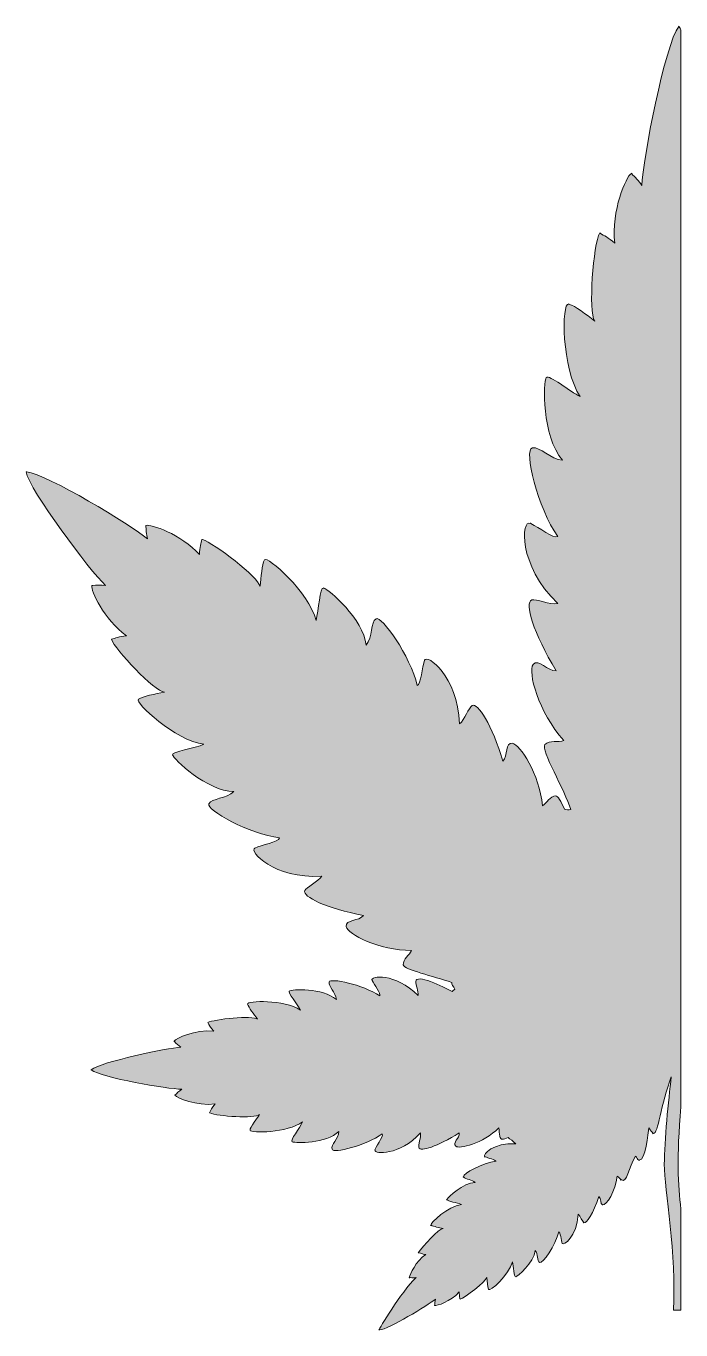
# Model space of a CAD drawing. Extents: x 459 to 1408, y -1274 to -568.
# Drawn here: x 459 to 814, y -1274 to -568 of the extents above; entities that cross this region are included whole.
import ezdxf

# ---------------------------------------------------------------- set-up
doc = ezdxf.new("R2010")
doc.units = 0
doc.header["$MEASUREMENT"] = 0
doc.layers.add('katman 1', color=7, linetype='Continuous')

msp = doc.modelspace()

# ---------------------------------------------------------------- hatches: boundary and pattern name
at = {"layer": 'katman 1', "true_color": 0x009245}
h = msp.add_hatch(color=114, dxfattribs=at)
h.dxf.hatch_style = 2
edge = h.paths.add_edge_path()
edge.add_spline(control_points=[(813.8, -1263.27), (813.8, -1263.27), (813.8, -1208.67), (813.8, -1208.67), (812.3, -1195.66), (811.33, -1180.68), (813.8, -1153.25), (813.8, -1153.25), (813.8, -569.95), (813.8, -569.95), (813.5, -569.39), (813.2, -568.88), (812.91, -568.47), (812.87, -568.29), (812.83, -568.12), (812.79, -567.93), (812.77, -568.03), (812.75, -568.11), (812.72, -568.2), (812.7, -568.17), (812.67, -568.12), (812.64, -568.08), (805.25, -577.69), (792.99, -640.5), (792.69, -654.24), (790.87, -651.71), (788.78, -649.59), (787.18, -647.99), (787.15, -647.86), (787.11, -647.73), (787.08, -647.59), (787.05, -647.67), (787.03, -647.75), (787, -647.82), (787, -647.82), (786.93, -647.74), (786.93, -647.74), (784.12, -649.37), (775.99, -667.84), (777.91, -685.57), (774.35, -682.3), (772.16, -681.49), (770.02, -680.11), (769.99, -680.06), (769.96, -680.02), (769.93, -679.96), (769.93, -679.99), (769.93, -680.02), (769.93, -680.06), (769.89, -680.02), (769.83, -679.99), (769.78, -679.96), (766.38, -685.87), (763.42, -722.82), (767.12, -727.69), (762.69, -724.26), (756.48, -719.47), (753, -718.48), (752.98, -718.45), (752.96, -718.42), (752.93, -718.38), (752.94, -718.41), (752.94, -718.44), (752.94, -718.47), (749.01, -717.34), (749.02, -753.66), (759.29, -768.63), (753.68, -765.97), (742.3, -756.36), (740.82, -758.29), (739.34, -760.21), (738.16, -790.06), (749.68, -803.06), (743.22, -802.63), (737.45, -795.64), (733.34, -796.34), (733.31, -796.31), (733.29, -796.29), (733.28, -796.26), (733.28, -796.29), (733.29, -796.32), (733.29, -796.34), (728.46, -797.26), (736.2, -829.01), (747.02, -844.44), (744.92, -845.56), (736.7, -839.49), (732.45, -837.36), (732.38, -837.21), (732.3, -837.07), (732.24, -836.9), (732.23, -837.02), (732.22, -837.13), (732.21, -837.24), (727.23, -834.84), (725.34, -859.68), (747.02, -880.64), (742.89, -881.39), (735.2, -878.14), (732.98, -878.73), (728.99, -880.06), (733.72, -896.76), (746.29, -917.15), (741.41, -917.59), (736.68, -910.06), (733.72, -913.75), (730.77, -917.45), (736.39, -939.61), (750.42, -954.83), (747.47, -956.02), (742.59, -954.39), (740.08, -957.05), (737.57, -959.71), (751.17, -982.18), (754.12, -992.22), (752.78, -992.49), (751.67, -992.25), (750.68, -991.98), (748.82, -987.8), (747.16, -984.77), (745.99, -984.83), (742.89, -984.98), (741.11, -988.83), (738.75, -990.15), (737.14, -972.94), (726.62, -957.04), (722.51, -956.34), (722.51, -956.34), (722.49, -956.31), (722.49, -956.31), (722.49, -956.31), (722.49, -956.34), (722.49, -956.34), (718.44, -955.53), (720.26, -963.27), (717.32, -966.07), (711.55, -946.56), (703.72, -934.15), (700.62, -935.92), (698.85, -936.95), (696.63, -943.75), (693.82, -945.82), (692.93, -919.66), (676.09, -907.84), (674.9, -911.39), (673.72, -914.93), (672.84, -924.39), (670.92, -925.13), (667.22, -909.02), (651.55, -887), (648.6, -888.92), (645.64, -890.84), (646.83, -898.83), (643.28, -903.26), (641.69, -888.94), (622.97, -873.06), (620.24, -872.27), (620.24, -872.25), (620.23, -872.24), (620.23, -872.22), (620.23, -872.24), (620.22, -872.25), (620.22, -872.26), (618, -871.6), (617.61, -884.63), (616.09, -889.81), (612.39, -874.59), (589.49, -854.49), (588.16, -857), (586.83, -859.52), (586.24, -866.46), (585.8, -871.34), (584.93, -866.43), (560.88, -847.95), (554.57, -846.03), (554.54, -846), (554.5, -845.96), (554.47, -845.92), (554.48, -845.95), (554.49, -845.98), (554.49, -846.01), (554.38, -845.97), (554.27, -845.95), (554.17, -845.92), (553.87, -848.14), (552.99, -849.91), (552.99, -854.2), (542.79, -842.97), (526.53, -837.5), (523.87, -838.39), (524.02, -840.46), (524.17, -843.12), (524.76, -845.63), (515.99, -838.18), (470.36, -810.64), (459.35, -809.32), (459.34, -809.3), (459.32, -809.29), (459.29, -809.28), (459.3, -809.28), (459.31, -809.3), (459.32, -809.31), (459.21, -809.29), (459.1, -809.28), (459, -809.28), (460.77, -819.33), (493.58, -862.77), (502, -870.9), (499.54, -870.63), (497.09, -870.74), (495.09, -870.87), (495.03, -870.83), (494.97, -870.8), (494.91, -870.75), (494.93, -870.8), (494.96, -870.83), (494.98, -870.87), (494.86, -870.88), (494.73, -870.89), (494.61, -870.9), (494.02, -873.56), (501.11, -889.23), (513.38, -898.09), (509.24, -898.53), (507.47, -899.57), (505.25, -900.01), (507.02, -905.48), (528.75, -928.39), (533.92, -928.68), (529.04, -929.57), (522.25, -930.9), (519.88, -932.52), (517.51, -934.15), (539.98, -954.84), (555.35, -956.91), (550.62, -958.98), (537.91, -960.76), (538.35, -962.68), (538.65, -964.6), (556.97, -982.34), (571.61, -982.48), (567.61, -986.47), (559.49, -986.03), (558.01, -989.13), (556.38, -992.38), (580.03, -1005.53), (596.28, -1007.6), (595.69, -1009.67), (586.38, -1011.59), (582.98, -1013.07), (579.58, -1014.55), (593.03, -1030.07), (619.19, -1028.29), (617.41, -1031.25), (610.77, -1034.35), (610.02, -1036.13), (608.55, -1039.38), (621.85, -1045.88), (641.8, -1049.57), (639.29, -1052.83), (631.9, -1051.65), (632.49, -1055.63), (633.08, -1059.63), (650.22, -1068.64), (667.81, -1068.49), (666.78, -1071.01), (663.23, -1073.22), (663.38, -1076.32), (663.51, -1079), (679.97, -1082.46), (689.59, -1085.83), (689.37, -1086.85), (690.51, -1088.14), (691.34, -1089.54), (690.75, -1089.94), (690.19, -1090.28), (689.82, -1090.78), (685.12, -1088.18), (670.11, -1080.97), (670.11, -1085.36), (670.11, -1087.04), (671.76, -1090.74), (671.36, -1092.87), (659.04, -1080.56), (645.19, -1082.22), (646.45, -1084.74), (646.43, -1084.74), (646.4, -1084.74), (646.38, -1084.75), (646.42, -1084.76), (646.45, -1084.79), (646.48, -1084.81), (647.65, -1087.11), (651.24, -1091.88), (650.67, -1093.17), (641.5, -1086.96), (623.77, -1083.27), (623.18, -1085.63), (622.59, -1087.99), (626.87, -1091.25), (627.17, -1095.09), (619.63, -1088.74), (602.64, -1089.62), (601.61, -1090.51), (600.57, -1091.25), (606.19, -1097.75), (607.66, -1100.86), (598.95, -1095.09), (578.55, -1095.68), (578.99, -1097.6), (579.59, -1099.52), (582.39, -1103.07), (584.46, -1105.73), (581.8, -1103.66), (560.81, -1105.73), (557.41, -1107.65), (558.28, -1108.8), (558.74, -1110.15), (560.67, -1112.23), (550.62, -1111.34), (540.13, -1116.07), (539.24, -1117.7), (539.26, -1117.73), (539.29, -1117.76), (539.32, -1117.79), (539.24, -1117.81), (539.17, -1117.83), (539.09, -1117.85), (539.2, -1117.87), (539.31, -1117.89), (539.43, -1117.91), (540.31, -1118.9), (541.56, -1119.99), (542.93, -1120.95), (535.29, -1121.39), (499.85, -1128.86), (494.25, -1133.15), (494.17, -1133.18), (494.09, -1133.2), (494.01, -1133.22), (494.1, -1133.24), (494.16, -1133.25), (494.24, -1133.27), (499.94, -1137.41), (535.58, -1143.56), (543.38, -1143.71), (541.9, -1144.74), (540.56, -1145.93), (539.68, -1146.96), (540.71, -1148.44), (551.35, -1152.87), (561.4, -1151.69), (559.48, -1153.91), (559.19, -1155.09), (558.3, -1156.42), (558.34, -1156.45), (558.39, -1156.47), (558.44, -1156.49), (558.39, -1156.51), (558.35, -1156.54), (558.3, -1156.57), (558.39, -1156.57), (558.48, -1156.56), (558.58, -1156.56), (562.69, -1158.4), (582.9, -1159.62), (585.49, -1157.46), (584.77, -1158.39), (579.95, -1164.74), (580.33, -1165.87), (580.32, -1165.87), (580.32, -1165.88), (580.33, -1165.88), (580.94, -1167.64), (600.5, -1167.35), (608.84, -1161.45), (607.34, -1164.77), (601.83, -1171.46), (603.16, -1172.12), (603.13, -1172.16), (603.11, -1172.19), (603.08, -1172.23), (603.13, -1172.21), (603.17, -1172.18), (603.22, -1172.16), (605.22, -1172.98), (621.46, -1173.08), (628.5, -1166.62), (628.35, -1170.46), (624.07, -1173.86), (624.8, -1176.22), (625.39, -1178.59), (643.13, -1174.3), (651.99, -1167.8), (652.82, -1169.11), (647.95, -1175.8), (647.95, -1176.75), (647.95, -1178.83), (661.14, -1179.75), (672.68, -1167.36), (673.13, -1169.57), (671.35, -1174.15), (671.8, -1175.33), (672.54, -1177.7), (681.99, -1174.74), (693.67, -1167.36), (693.96, -1170.13), (689.8, -1172.9), (691.81, -1174.53), (691.79, -1174.55), (691.78, -1174.57), (691.75, -1174.6), (691.78, -1174.59), (691.82, -1174.57), (691.85, -1174.56), (693.59, -1176.29), (706.44, -1173.05), (715.1, -1164.69), (715.53, -1165.98), (715.27, -1167.73), (715.65, -1169.16), (715.61, -1169.2), (715.58, -1169.23), (715.54, -1169.28), (715.58, -1169.26), (715.62, -1169.25), (715.66, -1169.23), (716.27, -1171.36), (717.37, -1171.04), (720.2, -1169.85), (720.74, -1170.62), (723.43, -1172.01), (724.26, -1173.27), (712.31, -1172.39), (706.11, -1179.28), (707.51, -1180.18), (707.41, -1180.23), (707.34, -1180.3), (707.27, -1180.36), (707.44, -1180.36), (707.57, -1180.32), (707.7, -1180.27), (709.27, -1181), (713.34, -1181.86), (713.63, -1182.72), (706.19, -1183.6), (695.58, -1189.51), (696.03, -1191.09), (695.93, -1191.16), (695.84, -1191.22), (695.74, -1191.3), (695.87, -1191.28), (695.99, -1191.27), (696.11, -1191.25), (697.11, -1192.62), (700.66, -1192.52), (702.39, -1194.26), (695.8, -1194.4), (687.68, -1202.04), (687.06, -1203.31), (686.95, -1203.4), (686.84, -1203.48), (686.72, -1203.57), (686.83, -1203.55), (686.93, -1203.54), (687.03, -1203.53), (687.34, -1204.38), (692.73, -1205.23), (694.86, -1206.08), (687.77, -1207.09), (677.86, -1216.16), (678.4, -1217.24), (678.32, -1217.32), (678.23, -1217.38), (678.16, -1217.46), (678.29, -1217.43), (678.43, -1217.4), (678.56, -1217.37), (679.82, -1218.08), (682.8, -1218.65), (684.95, -1219.08), (682.74, -1219.22), (673.9, -1228.4), (671.51, -1232.38), (673.52, -1232.54), (673.16, -1232.93), (675.5, -1233.12), (670.14, -1237.06), (667, -1243.76), (666.63, -1245.83), (666.85, -1245.79), (667.05, -1245.76), (667.24, -1245.72), (668.11, -1245.82), (669.27, -1245.81), (670.32, -1245.68), (661.72, -1253.95), (650.43, -1273.56), (650.08, -1274.06), (650.26, -1273.97), (650.42, -1273.87), (650.59, -1273.78), (650.56, -1273.88), (650.54, -1273.97), (650.52, -1274.06), (655.25, -1273.76), (676.68, -1260.75), (680.81, -1257.36), (680.52, -1258.68), (680.37, -1259.87), (680.37, -1260.75), (681.56, -1261.2), (688.95, -1258.68), (693.68, -1253.51), (693.68, -1254.87), (693.76, -1254.85), (693.97, -1257.21), (694.01, -1257.19), (694.04, -1257.17), (694.09, -1257.15), (694.1, -1257.22), (694.1, -1257.28), (694.12, -1257.36), (696.63, -1256.76), (708.16, -1248.04), (708.6, -1245.68), (708.74, -1247.86), (709, -1250.69), (709.51, -1252.03), (709.5, -1252.08), (709.49, -1252.13), (709.48, -1252.18), (709.51, -1252.16), (709.52, -1252.14), (709.54, -1252.11), (710.18, -1253.82), (720.9, -1244.04), (722.49, -1237.25), (723.08, -1239.62), (723.38, -1245.38), (724.26, -1245.38), (725.15, -1245.23), (734.17, -1237.69), (734.9, -1231.05), (736.53, -1232.96), (735.79, -1236.66), (737.27, -1237.55), (738.75, -1238.43), (745.84, -1228.23), (747.62, -1220.85), (748.5, -1221.14), (748.95, -1225.58), (749.39, -1227.2), (749.98, -1228.83), (757.66, -1223.51), (758.11, -1211.39), (759.29, -1212.42), (760.48, -1215.53), (761.21, -1215.97), (762.69, -1216.71), (766.24, -1210.95), (769.34, -1201.78), (770.68, -1202.98), (770.09, -1205.85), (771.26, -1206.3), (771.26, -1206.37), (771.26, -1206.44), (771.26, -1206.51), (771.29, -1206.45), (771.32, -1206.39), (771.35, -1206.33), (773.4, -1206.92), (778.52, -1198.64), (779.24, -1190.85), (779.95, -1191.11), (780.49, -1191.85), (781.13, -1192.43), (781.14, -1192.64), (781.15, -1192.85), (781.16, -1193.07), (781.23, -1192.92), (781.29, -1192.77), (781.36, -1192.63), (784.46, -1195.15), (785.47, -1185.96), (789.14, -1179.92), (790.18, -1180.69), (789.97, -1181.81), (791, -1182.07), (791.02, -1182.14), (791.04, -1182.21), (791.06, -1182.28), (791.08, -1182.22), (791.09, -1182.16), (791.1, -1182.1), (794.76, -1182.86), (795.84, -1167.03), (796.38, -1164.69), (797.66, -1165.97), (797.93, -1167.06), (798.56, -1167.47), (798.62, -1167.58), (798.68, -1167.68), (798.75, -1167.8), (798.8, -1167.74), (798.84, -1167.68), (798.89, -1167.61), (801.45, -1168.33), (802.96, -1151.65), (808.58, -1136.99), (807.09, -1149.81), (804.8, -1171.59), (804.8, -1184.35), (804.8, -1197.65), (811.65, -1234.02), (809.68, -1263.27), (809.68, -1263.27), (813.8, -1263.27), (813.8, -1263.27)], knot_values=[0, 0, 0, 0, 1, 1, 1, 2, 2, 2, 3, 3, 3, 4, 4, 4, 5, 5, 5, 6, 6, 6, 7, 7, 7, 8, 8, 8, 9, 9, 9, 10, 10, 10, 11, 11, 11, 12, 12, 12, 13, 13, 13, 14, 14, 14, 15, 15, 15, 16, 16, 16, 17, 17, 17, 18, 18, 18, 19, 19, 19, 20, 20, 20, 21, 21, 21, 22, 22, 22, 23, 23, 23, 24, 24, 24, 25, 25, 25, 26, 26, 26, 27, 27, 27, 28, 28, 28, 29, 29, 29, 30, 30, 30, 31, 31, 31, 32, 32, 32, 33, 33, 33, 34, 34, 34, 35, 35, 35, 36, 36, 36, 37, 37, 37, 38, 38, 38, 39, 39, 39, 40, 40, 40, 41, 41, 41, 42, 42, 42, 43, 43, 43, 44, 44, 44, 45, 45, 45, 46, 46, 46, 47, 47, 47, 48, 48, 48, 49, 49, 49, 50, 50, 50, 51, 51, 51, 52, 52, 52, 53, 53, 53, 54, 54, 54, 55, 55, 55, 56, 56, 56, 57, 57, 57, 58, 58, 58, 59, 59, 59, 60, 60, 60, 61, 61, 61, 62, 62, 62, 63, 63, 63, 64, 64, 64, 65, 65, 65, 66, 66, 66, 67, 67, 67, 68, 68, 68, 69, 69, 69, 70, 70, 70, 71, 71, 71, 72, 72, 72, 73, 73, 73, 74, 74, 74, 75, 75, 75, 76, 76, 76, 77, 77, 77, 78, 78, 78, 79, 79, 79, 80, 80, 80, 81, 81, 81, 82, 82, 82, 83, 83, 83, 84, 84, 84, 85, 85, 85, 86, 86, 86, 87, 87, 87, 88, 88, 88, 89, 89, 89, 90, 90, 90, 91, 91, 91, 92, 92, 92, 93, 93, 93, 94, 94, 94, 95, 95, 95, 96, 96, 96, 97, 97, 97, 98, 98, 98, 99, 99, 99, 100, 100, 100, 101, 101, 101, 102, 102, 102, 103, 103, 103, 104, 104, 104, 105, 105, 105, 106, 106, 106, 107, 107, 107, 108, 108, 108, 109, 109, 109, 110, 110, 110, 111, 111, 111, 112, 112, 112, 113, 113, 113, 114, 114, 114, 115, 115, 115, 116, 116, 116, 117, 117, 117, 118, 118, 118, 119, 119, 119, 120, 120, 120, 121, 121, 121, 122, 122, 122, 123, 123, 123, 124, 124, 124, 125, 125, 125, 126, 126, 126, 127, 127, 127, 128, 128, 128, 129, 129, 129, 130, 130, 130, 131, 131, 131, 132, 132, 132, 133, 133, 133, 134, 134, 134, 135, 135, 135, 136, 136, 136, 137, 137, 137, 138, 138, 138, 139, 139, 139, 140, 140, 140, 141, 141, 141, 142, 142, 142, 143, 143, 143, 144, 144, 144, 145, 145, 145, 146, 146, 146, 147, 147, 147, 148, 148, 148, 149, 149, 149, 150, 150, 150, 151, 151, 151, 152, 152, 152, 153, 153, 153, 154, 154, 154, 155, 155, 155, 156, 156, 156, 157, 157, 157, 158, 158, 158, 159, 159, 159, 160, 160, 160, 161, 161, 161, 162, 162, 162, 163, 163, 163, 164, 164, 164, 165, 165, 165, 166, 166, 166, 167, 167, 167, 168, 168, 168, 169, 169, 169, 170, 170, 170, 171, 171, 171, 172, 172, 172, 173, 173, 173, 174, 174, 174, 175, 175, 175, 176, 176, 176, 177, 177, 177, 178, 178, 178, 179, 179, 179, 180, 180, 180, 181, 181, 181, 182, 182, 182, 183, 183, 183, 184, 184, 184, 185, 185, 185, 186, 186, 186, 187, 187, 187, 188, 188, 188, 189, 189, 189, 190, 190, 190, 191, 191, 191, 192, 192, 192, 193, 193, 193, 194, 194, 194, 195, 195, 195, 196, 196, 196, 197, 197, 197, 198, 198, 198, 199, 199, 199, 200, 200, 200, 201, 201, 201, 202, 202, 202, 203, 203, 203, 204, 204, 204, 205, 205, 205, 206, 206, 206, 206], degree=3, periodic=1)

# ---------------------------------------------------------------- linework, layer by layer
at = {"layer": 'katman 1', "lineweight": 0}
msp.add_open_spline([(813.8, -1263.27), (813.8, -1263.27), (813.8, -1208.67), (813.8, -1208.67), (812.3, -1195.66), (811.33, -1180.68), (813.8, -1153.25), (813.8, -1153.25), (813.8, -569.95), (813.8, -569.95), (813.5, -569.39), (813.2, -568.88), (812.91, -568.47), (812.87, -568.29), (812.83, -568.12), (812.79, -567.93), (812.77, -568.03), (812.75, -568.11), (812.72, -568.2), (812.7, -568.17), (812.67, -568.12), (812.64, -568.08), (805.25, -577.69), (792.99, -640.5), (792.69, -654.24), (790.87, -651.71), (788.78, -649.59), (787.18, -647.99), (787.15, -647.86), (787.11, -647.73), (787.08, -647.59), (787.05, -647.67), (787.03, -647.75), (787, -647.82), (787, -647.82), (786.93, -647.74), (786.93, -647.74), (784.12, -649.37), (775.99, -667.84), (777.91, -685.57), (774.35, -682.3), (772.16, -681.49), (770.02, -680.11), (769.99, -680.06), (769.96, -680.02), (769.93, -679.96), (769.93, -679.99), (769.93, -680.02), (769.93, -680.06), (769.89, -680.02), (769.83, -679.99), (769.78, -679.96), (766.38, -685.87), (763.42, -722.82), (767.12, -727.69), (762.69, -724.26), (756.48, -719.47), (753, -718.48), (752.98, -718.45), (752.96, -718.42), (752.93, -718.38), (752.94, -718.41), (752.94, -718.44), (752.94, -718.47), (749.01, -717.34), (749.02, -753.66), (759.29, -768.63), (753.68, -765.97), (742.3, -756.36), (740.82, -758.29), (739.34, -760.21), (738.16, -790.06), (749.68, -803.06), (743.22, -802.63), (737.45, -795.64), (733.34, -796.34), (733.31, -796.31), (733.29, -796.29), (733.28, -796.26), (733.28, -796.29), (733.29, -796.32), (733.29, -796.34), (728.46, -797.26), (736.2, -829.01), (747.02, -844.44), (744.92, -845.56), (736.7, -839.49), (732.45, -837.36), (732.38, -837.21), (732.3, -837.07), (732.24, -836.9), (732.23, -837.02), (732.22, -837.13), (732.21, -837.24), (727.23, -834.84), (725.34, -859.68), (747.02, -880.64), (742.89, -881.39), (735.2, -878.14), (732.98, -878.73), (728.99, -880.06), (733.72, -896.76), (746.29, -917.15), (741.41, -917.59), (736.68, -910.06), (733.72, -913.75), (730.77, -917.45), (736.39, -939.61), (750.42, -954.83), (747.47, -956.02), (742.59, -954.39), (740.08, -957.05), (737.57, -959.71), (751.17, -982.18), (754.12, -992.22), (752.78, -992.49), (751.67, -992.25), (750.68, -991.98), (748.82, -987.8), (747.16, -984.77), (745.99, -984.83), (742.89, -984.98), (741.11, -988.83), (738.75, -990.15), (737.14, -972.94), (726.62, -957.04), (722.51, -956.34), (722.51, -956.34), (722.49, -956.31), (722.49, -956.31), (722.49, -956.31), (722.49, -956.34), (722.49, -956.34), (718.44, -955.53), (720.26, -963.27), (717.32, -966.07), (711.55, -946.56), (703.72, -934.15), (700.62, -935.92), (698.85, -936.95), (696.63, -943.75), (693.82, -945.82), (692.93, -919.66), (676.09, -907.84), (674.9, -911.39), (673.72, -914.93), (672.84, -924.39), (670.92, -925.13), (667.22, -909.02), (651.55, -887), (648.6, -888.92), (645.64, -890.84), (646.83, -898.83), (643.28, -903.26), (641.69, -888.94), (622.97, -873.06), (620.24, -872.27), (620.24, -872.25), (620.23, -872.24), (620.23, -872.22), (620.23, -872.24), (620.22, -872.25), (620.22, -872.26), (618, -871.6), (617.61, -884.63), (616.09, -889.81), (612.39, -874.59), (589.49, -854.49), (588.16, -857), (586.83, -859.52), (586.24, -866.46), (585.8, -871.34), (584.93, -866.43), (560.88, -847.95), (554.57, -846.03), (554.54, -846), (554.5, -845.96), (554.47, -845.92), (554.48, -845.95), (554.49, -845.98), (554.49, -846.01), (554.38, -845.97), (554.27, -845.95), (554.17, -845.92), (553.87, -848.14), (552.99, -849.91), (552.99, -854.2), (542.79, -842.97), (526.53, -837.5), (523.87, -838.39), (524.02, -840.46), (524.17, -843.12), (524.76, -845.63), (515.99, -838.18), (470.36, -810.64), (459.35, -809.32), (459.34, -809.3), (459.32, -809.29), (459.29, -809.28), (459.3, -809.28), (459.31, -809.3), (459.32, -809.31), (459.21, -809.29), (459.1, -809.28), (459, -809.28), (460.77, -819.33), (493.58, -862.77), (502, -870.9), (499.54, -870.63), (497.09, -870.74), (495.09, -870.87), (495.03, -870.83), (494.97, -870.8), (494.91, -870.75), (494.93, -870.8), (494.96, -870.83), (494.98, -870.87), (494.86, -870.88), (494.73, -870.89), (494.61, -870.9), (494.02, -873.56), (501.11, -889.23), (513.38, -898.09), (509.24, -898.53), (507.47, -899.57), (505.25, -900.01), (507.02, -905.48), (528.75, -928.39), (533.92, -928.68), (529.04, -929.57), (522.25, -930.9), (519.88, -932.52), (517.51, -934.15), (539.98, -954.84), (555.35, -956.91), (550.62, -958.98), (537.91, -960.76), (538.35, -962.68), (538.65, -964.6), (556.97, -982.34), (571.61, -982.48), (567.61, -986.47), (559.49, -986.03), (558.01, -989.13), (556.38, -992.38), (580.03, -1005.53), (596.28, -1007.6), (595.69, -1009.67), (586.38, -1011.59), (582.98, -1013.07), (579.58, -1014.55), (593.03, -1030.07), (619.19, -1028.29), (617.41, -1031.25), (610.77, -1034.35), (610.02, -1036.13), (608.55, -1039.38), (621.85, -1045.88), (641.8, -1049.57), (639.29, -1052.83), (631.9, -1051.65), (632.49, -1055.63), (633.08, -1059.63), (650.22, -1068.64), (667.81, -1068.49), (666.78, -1071.01), (663.23, -1073.22), (663.38, -1076.32), (663.51, -1079), (679.97, -1082.46), (689.59, -1085.83), (689.37, -1086.85), (690.51, -1088.14), (691.34, -1089.54), (690.75, -1089.94), (690.19, -1090.28), (689.82, -1090.78), (685.12, -1088.18), (670.11, -1080.97), (670.11, -1085.36), (670.11, -1087.04), (671.76, -1090.74), (671.36, -1092.87), (659.04, -1080.56), (645.19, -1082.22), (646.45, -1084.74), (646.43, -1084.74), (646.4, -1084.74), (646.38, -1084.75), (646.42, -1084.76), (646.45, -1084.79), (646.48, -1084.81), (647.65, -1087.11), (651.24, -1091.88), (650.67, -1093.17), (641.5, -1086.96), (623.77, -1083.27), (623.18, -1085.63), (622.59, -1087.99), (626.87, -1091.25), (627.17, -1095.09), (619.63, -1088.74), (602.64, -1089.62), (601.61, -1090.51), (600.57, -1091.25), (606.19, -1097.75), (607.66, -1100.86), (598.95, -1095.09), (578.55, -1095.68), (578.99, -1097.6), (579.59, -1099.52), (582.39, -1103.07), (584.46, -1105.73), (581.8, -1103.66), (560.81, -1105.73), (557.41, -1107.65), (558.28, -1108.8), (558.74, -1110.15), (560.67, -1112.23), (550.62, -1111.34), (540.13, -1116.07), (539.24, -1117.7), (539.26, -1117.73), (539.29, -1117.76), (539.32, -1117.79), (539.24, -1117.81), (539.17, -1117.83), (539.09, -1117.85), (539.2, -1117.87), (539.31, -1117.89), (539.43, -1117.91), (540.31, -1118.9), (541.56, -1119.99), (542.93, -1120.95), (535.29, -1121.39), (499.85, -1128.86), (494.25, -1133.15), (494.17, -1133.18), (494.09, -1133.2), (494.01, -1133.22), (494.1, -1133.24), (494.16, -1133.25), (494.24, -1133.27), (499.94, -1137.41), (535.58, -1143.56), (543.38, -1143.71), (541.9, -1144.74), (540.56, -1145.93), (539.68, -1146.96), (540.71, -1148.44), (551.35, -1152.87), (561.4, -1151.69), (559.48, -1153.91), (559.19, -1155.09), (558.3, -1156.42), (558.34, -1156.45), (558.39, -1156.47), (558.44, -1156.49), (558.39, -1156.51), (558.35, -1156.54), (558.3, -1156.57), (558.39, -1156.57), (558.48, -1156.56), (558.58, -1156.56), (562.69, -1158.4), (582.9, -1159.62), (585.49, -1157.46), (584.77, -1158.39), (579.95, -1164.74), (580.33, -1165.87), (580.32, -1165.87), (580.32, -1165.88), (580.33, -1165.88), (580.94, -1167.64), (600.5, -1167.35), (608.84, -1161.45), (607.34, -1164.77), (601.83, -1171.46), (603.16, -1172.12), (603.13, -1172.16), (603.11, -1172.19), (603.08, -1172.23), (603.13, -1172.21), (603.17, -1172.18), (603.22, -1172.16), (605.22, -1172.98), (621.46, -1173.08), (628.5, -1166.62), (628.35, -1170.46), (624.07, -1173.86), (624.8, -1176.22), (625.39, -1178.59), (643.13, -1174.3), (651.99, -1167.8), (652.82, -1169.11), (647.95, -1175.8), (647.95, -1176.75), (647.95, -1178.83), (661.14, -1179.75), (672.68, -1167.36), (673.13, -1169.57), (671.35, -1174.15), (671.8, -1175.33), (672.54, -1177.7), (681.99, -1174.74), (693.67, -1167.36), (693.96, -1170.13), (689.8, -1172.9), (691.81, -1174.53), (691.79, -1174.55), (691.78, -1174.57), (691.75, -1174.6), (691.78, -1174.59), (691.82, -1174.57), (691.85, -1174.56), (693.59, -1176.29), (706.44, -1173.05), (715.1, -1164.69), (715.53, -1165.98), (715.27, -1167.73), (715.65, -1169.16), (715.61, -1169.2), (715.58, -1169.23), (715.54, -1169.28), (715.58, -1169.26), (715.62, -1169.25), (715.66, -1169.23), (716.27, -1171.36), (717.37, -1171.04), (720.2, -1169.85), (720.74, -1170.62), (723.43, -1172.01), (724.26, -1173.27), (712.31, -1172.39), (706.11, -1179.28), (707.51, -1180.18), (707.41, -1180.23), (707.34, -1180.3), (707.27, -1180.36), (707.44, -1180.36), (707.57, -1180.32), (707.7, -1180.27), (709.27, -1181), (713.34, -1181.86), (713.63, -1182.72), (706.19, -1183.6), (695.58, -1189.51), (696.03, -1191.09), (695.93, -1191.16), (695.84, -1191.22), (695.74, -1191.3), (695.87, -1191.28), (695.99, -1191.27), (696.11, -1191.25), (697.11, -1192.62), (700.66, -1192.52), (702.39, -1194.26), (695.8, -1194.4), (687.68, -1202.04), (687.06, -1203.31), (686.95, -1203.4), (686.84, -1203.48), (686.72, -1203.57), (686.83, -1203.55), (686.93, -1203.54), (687.03, -1203.53), (687.34, -1204.38), (692.73, -1205.23), (694.86, -1206.08), (687.77, -1207.09), (677.86, -1216.16), (678.4, -1217.24), (678.32, -1217.32), (678.23, -1217.38), (678.16, -1217.46), (678.29, -1217.43), (678.43, -1217.4), (678.56, -1217.37), (679.82, -1218.08), (682.8, -1218.65), (684.95, -1219.08), (682.74, -1219.22), (673.9, -1228.4), (671.51, -1232.38), (673.52, -1232.54), (673.16, -1232.93), (675.5, -1233.12), (670.14, -1237.06), (667, -1243.76), (666.63, -1245.83), (666.85, -1245.79), (667.05, -1245.76), (667.24, -1245.72), (668.11, -1245.82), (669.27, -1245.81), (670.32, -1245.68), (661.72, -1253.95), (650.43, -1273.56), (650.08, -1274.06), (650.26, -1273.97), (650.42, -1273.87), (650.59, -1273.78), (650.56, -1273.88), (650.54, -1273.97), (650.52, -1274.06), (655.25, -1273.76), (676.68, -1260.75), (680.81, -1257.36), (680.52, -1258.68), (680.37, -1259.87), (680.37, -1260.75), (681.56, -1261.2), (688.95, -1258.68), (693.68, -1253.51), (693.68, -1254.87), (693.76, -1254.85), (693.97, -1257.21), (694.01, -1257.19), (694.04, -1257.17), (694.09, -1257.15), (694.1, -1257.22), (694.1, -1257.28), (694.12, -1257.36), (696.63, -1256.76), (708.16, -1248.04), (708.6, -1245.68), (708.74, -1247.86), (709, -1250.69), (709.51, -1252.03), (709.5, -1252.08), (709.49, -1252.13), (709.48, -1252.18), (709.51, -1252.16), (709.52, -1252.14), (709.54, -1252.11), (710.18, -1253.82), (720.9, -1244.04), (722.49, -1237.25), (723.08, -1239.62), (723.38, -1245.38), (724.26, -1245.38), (725.15, -1245.23), (734.17, -1237.69), (734.9, -1231.05), (736.53, -1232.96), (735.79, -1236.66), (737.27, -1237.55), (738.75, -1238.43), (745.84, -1228.23), (747.62, -1220.85), (748.5, -1221.14), (748.95, -1225.58), (749.39, -1227.2), (749.98, -1228.83), (757.66, -1223.51), (758.11, -1211.39), (759.29, -1212.42), (760.48, -1215.53), (761.21, -1215.97), (762.69, -1216.71), (766.24, -1210.95), (769.34, -1201.78), (770.68, -1202.98), (770.09, -1205.85), (771.26, -1206.3), (771.26, -1206.37), (771.26, -1206.44), (771.26, -1206.51), (771.29, -1206.45), (771.32, -1206.39), (771.35, -1206.33), (773.4, -1206.92), (778.52, -1198.64), (779.24, -1190.85), (779.95, -1191.11), (780.49, -1191.85), (781.13, -1192.43), (781.14, -1192.64), (781.15, -1192.85), (781.16, -1193.07), (781.23, -1192.92), (781.29, -1192.77), (781.36, -1192.63), (784.46, -1195.15), (785.47, -1185.96), (789.14, -1179.92), (790.18, -1180.69), (789.97, -1181.81), (791, -1182.07), (791.02, -1182.14), (791.04, -1182.21), (791.06, -1182.28), (791.08, -1182.22), (791.09, -1182.16), (791.1, -1182.1), (794.76, -1182.86), (795.84, -1167.03), (796.38, -1164.69), (797.66, -1165.97), (797.93, -1167.06), (798.56, -1167.47), (798.62, -1167.58), (798.68, -1167.68), (798.75, -1167.8), (798.8, -1167.74), (798.84, -1167.68), (798.89, -1167.61), (801.45, -1168.33), (802.96, -1151.65), (808.58, -1136.99), (807.09, -1149.81), (804.8, -1171.59), (804.8, -1184.35), (804.8, -1197.65), (811.65, -1234.02), (809.68, -1263.27), (809.68, -1263.27), (813.8, -1263.27), (813.8, -1263.27)], degree=3, knots=[0, 0, 0, 0, 1, 1, 1, 2, 2, 2, 3, 3, 3, 4, 4, 4, 5, 5, 5, 6, 6, 6, 7, 7, 7, 8, 8, 8, 9, 9, 9, 10, 10, 10, 11, 11, 11, 12, 12, 12, 13, 13, 13, 14, 14, 14, 15, 15, 15, 16, 16, 16, 17, 17, 17, 18, 18, 18, 19, 19, 19, 20, 20, 20, 21, 21, 21, 22, 22, 22, 23, 23, 23, 24, 24, 24, 25, 25, 25, 26, 26, 26, 27, 27, 27, 28, 28, 28, 29, 29, 29, 30, 30, 30, 31, 31, 31, 32, 32, 32, 33, 33, 33, 34, 34, 34, 35, 35, 35, 36, 36, 36, 37, 37, 37, 38, 38, 38, 39, 39, 39, 40, 40, 40, 41, 41, 41, 42, 42, 42, 43, 43, 43, 44, 44, 44, 45, 45, 45, 46, 46, 46, 47, 47, 47, 48, 48, 48, 49, 49, 49, 50, 50, 50, 51, 51, 51, 52, 52, 52, 53, 53, 53, 54, 54, 54, 55, 55, 55, 56, 56, 56, 57, 57, 57, 58, 58, 58, 59, 59, 59, 60, 60, 60, 61, 61, 61, 62, 62, 62, 63, 63, 63, 64, 64, 64, 65, 65, 65, 66, 66, 66, 67, 67, 67, 68, 68, 68, 69, 69, 69, 70, 70, 70, 71, 71, 71, 72, 72, 72, 73, 73, 73, 74, 74, 74, 75, 75, 75, 76, 76, 76, 77, 77, 77, 78, 78, 78, 79, 79, 79, 80, 80, 80, 81, 81, 81, 82, 82, 82, 83, 83, 83, 84, 84, 84, 85, 85, 85, 86, 86, 86, 87, 87, 87, 88, 88, 88, 89, 89, 89, 90, 90, 90, 91, 91, 91, 92, 92, 92, 93, 93, 93, 94, 94, 94, 95, 95, 95, 96, 96, 96, 97, 97, 97, 98, 98, 98, 99, 99, 99, 100, 100, 100, 101, 101, 101, 102, 102, 102, 103, 103, 103, 104, 104, 104, 105, 105, 105, 106, 106, 106, 107, 107, 107, 108, 108, 108, 109, 109, 109, 110, 110, 110, 111, 111, 111, 112, 112, 112, 113, 113, 113, 114, 114, 114, 115, 115, 115, 116, 116, 116, 117, 117, 117, 118, 118, 118, 119, 119, 119, 120, 120, 120, 121, 121, 121, 122, 122, 122, 123, 123, 123, 124, 124, 124, 125, 125, 125, 126, 126, 126, 127, 127, 127, 128, 128, 128, 129, 129, 129, 130, 130, 130, 131, 131, 131, 132, 132, 132, 133, 133, 133, 134, 134, 134, 135, 135, 135, 136, 136, 136, 137, 137, 137, 138, 138, 138, 139, 139, 139, 140, 140, 140, 141, 141, 141, 142, 142, 142, 143, 143, 143, 144, 144, 144, 145, 145, 145, 146, 146, 146, 147, 147, 147, 148, 148, 148, 149, 149, 149, 150, 150, 150, 151, 151, 151, 152, 152, 152, 153, 153, 153, 154, 154, 154, 155, 155, 155, 156, 156, 156, 157, 157, 157, 158, 158, 158, 159, 159, 159, 160, 160, 160, 161, 161, 161, 162, 162, 162, 163, 163, 163, 164, 164, 164, 165, 165, 165, 166, 166, 166, 167, 167, 167, 168, 168, 168, 169, 169, 169, 170, 170, 170, 171, 171, 171, 172, 172, 172, 173, 173, 173, 174, 174, 174, 175, 175, 175, 176, 176, 176, 177, 177, 177, 178, 178, 178, 179, 179, 179, 180, 180, 180, 181, 181, 181, 182, 182, 182, 183, 183, 183, 184, 184, 184, 185, 185, 185, 186, 186, 186, 187, 187, 187, 188, 188, 188, 189, 189, 189, 190, 190, 190, 191, 191, 191, 192, 192, 192, 193, 193, 193, 194, 194, 194, 195, 195, 195, 196, 196, 196, 197, 197, 197, 198, 198, 198, 199, 199, 199, 200, 200, 200, 201, 201, 201, 202, 202, 202, 203, 203, 203, 204, 204, 204, 205, 205, 205, 206, 206, 206, 206], dxfattribs=at)

doc.saveas('drawing.dxf')
